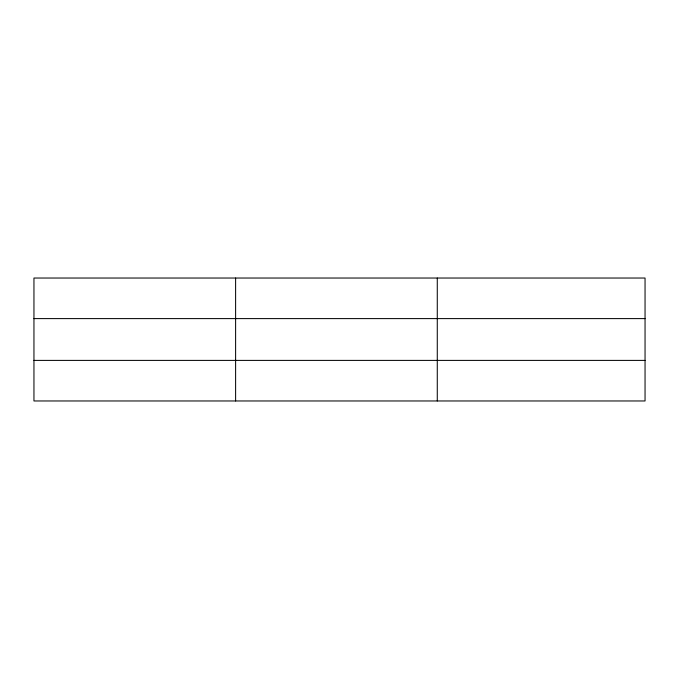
<?xml version="1.0" encoding="UTF-8"?>
<svg xmlns="http://www.w3.org/2000/svg" width="679" height="679" viewBox="0 0 679 679"><rect width="100%" height="100%" fill="white"/><g stroke="black" fill="none" stroke-linecap="round" stroke-linejoin="round"><path stroke-width="1.02" d="M235.613 278.034L235.613 400.966M437.276 278.034L437.276 400.966M645.05 360.396L645.05 400.966L33.95 400.966L33.95 278.034L645.05 278.034L645.05 360.396L33.95 360.396M33.95 318.604L645.05 318.604"/></g></svg>
